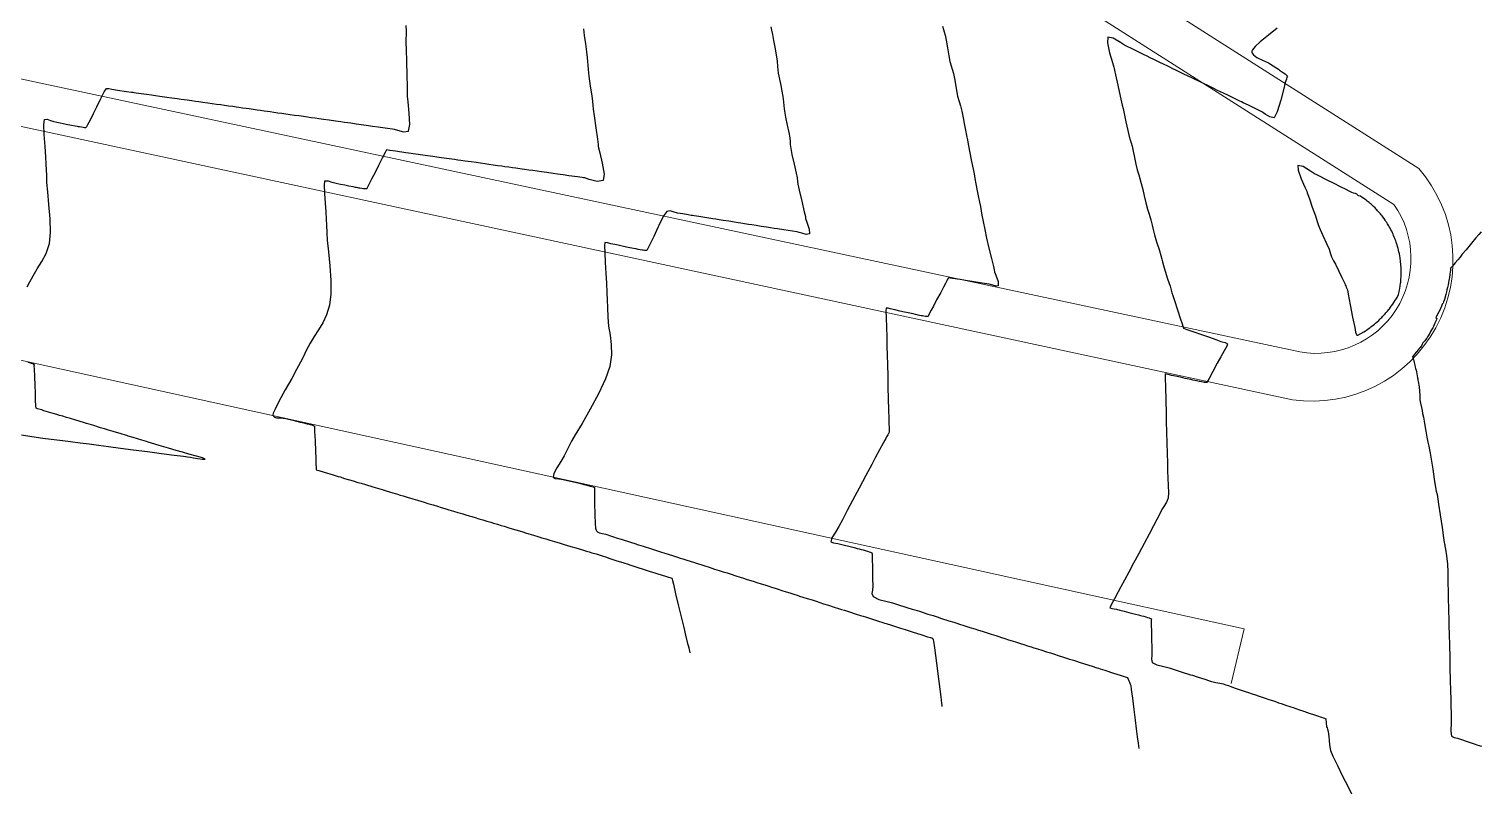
# Model space of a CAD drawing. Header units: millimetres. Extents: x 340454 to 342791, y 6993867 to 6995092.
# Drawn here: x 341014.6 to 341081.1, y 6994359 to 6994394 of the extents above; entities that cross this region are included whole.
import ezdxf

# ---------------------------------------------------------------- set-up
doc = ezdxf.new("R2010")
doc.units = ezdxf.units.MM
doc.header["$LTSCALE"] = 10
for name, color, linetype in [('T-HM-CURVA_INTERMEDIARIA', 45, 'Continuous'), ('T-HM-CURVA_MESTRA', 20, 'Continuous'), ('URB-Calçadas', 2, 'Continuous'), ('URB-Quadras', 3, 'Continuous')]:
    doc.layers.add(name, color=color, linetype=linetype)

msp = doc.modelspace()

# ---------------------------------------------------------------- linework, layer by layer
at = {"layer": 'T-HM-CURVA_INTERMEDIARIA', "color": 45, "linetype": 'Continuous', "lineweight": -3, "flags": 128}
for points, elevation in [([(341040.006, 6994394.06), (341040.043, 6994393.751), (341040.095, 6994393.369), (341040.145, 6994393.002), (341040.178, 6994392.741), (341040.194, 6994392.548), (341040.202, 6994392.395), (341040.219, 6994392.202), (341040.258, 6994391.894), (341040.322, 6994391.435), (341040.385, 6994390.993), (341040.42, 6994390.731), (341040.434, 6994390.557), (341040.448, 6994390.382), (341040.491, 6994390.068), (341040.569, 6994389.526), (341040.644, 6994389.007), (341040.68, 6994388.76), (341040.686, 6994388.68), (341040.693, 6994388.6), (341040.752, 6994388.375), (341040.866, 6994387.901), (341040.95, 6994387.403), (341040.916, 6994387.107), (341040.63, 6994387.065), (341040.261, 6994387.158), (341040.067, 6994387.227), (341040.006, 6994387.235), (341039.944, 6994387.244), (341039.729, 6994387.274), (341039.335, 6994387.33), (341039.074, 6994387.367), (341038.945, 6994387.385), (341038.816, 6994387.403), (341038.623, 6994387.43), (341038.327, 6994387.472), (341038.081, 6994387.507), (341037.889, 6994387.534), (341037.697, 6994387.561), (341037.513, 6994387.587), (341037.307, 6994387.616), (341037.088, 6994387.647), (341036.908, 6994387.673), (341036.765, 6994387.693), (341036.588, 6994387.718), (341036.411, 6994387.743), (341036.271, 6994387.763), (341036.095, 6994387.787), (341035.878, 6994387.818), (341035.671, 6994387.847), (341035.486, 6994387.873), (341035.294, 6994387.901), (341035.102, 6994387.928), (341034.866, 6994387.961), (341034.585, 6994388.001), (341034.391, 6994388.028), (341034.25, 6994388.048), (341034.109, 6994388.068), (341033.862, 6994388.103), (341033.505, 6994388.153), (341033.299, 6994388.182), (341033.207, 6994388.195), (341033.116, 6994388.208), (341032.865, 6994388.243), (341032.444, 6994388.303), (341032.216, 6994388.335), (341032.123, 6994388.348), (341031.87, 6994388.384), (341031.406, 6994388.449), (341031.141, 6994388.487), (341031.063, 6994388.503), (341030.992, 6994388.508), (341030.926, 6994388.393), (341030.791, 6994388.127), (341030.628, 6994387.802), (341030.481, 6994387.511), (341030.31, 6994387.177), (341030.167, 6994386.897), (341030.106, 6994386.778), (341030.088, 6994386.726), (341030.007, 6994386.724), (341029.943, 6994386.731), (341029.865, 6994386.742), (341029.775, 6994386.756), (341029.726, 6994386.765), (341029.676, 6994386.774), (341029.623, 6994386.785), (341029.57, 6994386.795), (341029.47, 6994386.815), (341029.273, 6994386.856), (341029.084, 6994386.894), (341028.889, 6994386.934), (341028.747, 6994386.963), (341028.626, 6994386.987), (341028.505, 6994387.012), (341028.329, 6994387.077), (341028.157, 6994387.083), (341028.132, 6994386.898), (341028.151, 6994386.52), (341028.187, 6994386.074), (341028.213, 6994385.682), (341028.227, 6994385.335), (341028.239, 6994385.06), (341028.253, 6994384.713), (341028.281, 6994384.375), (341028.335, 6994383.845), (341028.394, 6994383.203), (341028.436, 6994382.529), (341028.441, 6994381.902), (341028.387, 6994381.401), (341028.251, 6994380.956), (341028.074, 6994380.587), (341027.875, 6994380.267), (341027.676, 6994379.966), (341027.495, 6994379.658), (341027.321, 6994379.319), (341027.186, 6994379.055), (341027.051, 6994378.79), (341026.877, 6994378.451), (341026.653, 6994378.04), (341026.358, 6994377.519), (341026.068, 6994376.993), (341025.888, 6994376.638), (341025.809, 6994376.445), (341025.792, 6994376.363), (341025.796, 6994376.339), (341025.812, 6994376.312), (341025.859, 6994376.273), (341025.958, 6994376.244), (341026.13, 6994376.231), (341026.383, 6994376.201), (341026.707, 6994376.125), (341027.039, 6994376.046), (341027.2, 6994376.008), (341027.257, 6994375.995), (341027.305, 6994375.983), (341027.356, 6994375.97), (341027.407, 6994375.956), (341027.491, 6994375.933), (341027.566, 6994375.91), (341027.627, 6994375.89), (341027.688, 6994375.863), (341027.694, 6994375.799), (341027.702, 6994375.61), (341027.719, 6994375.182), (341027.738, 6994374.711), (341027.751, 6994374.391), (341027.759, 6994374.151), (341027.765, 6994373.949), (341027.773, 6994373.857), (341027.831, 6994373.836), (341027.896, 6994373.82), (341028.134, 6994373.749), (341028.555, 6994373.622), (341028.785, 6994373.553), (341028.867, 6994373.528), (341029.076, 6994373.465), (341029.459, 6994373.35), (341029.681, 6994373.283), (341029.754, 6994373.261), (341029.827, 6994373.239), (341030.024, 6994373.18), (341030.37, 6994373.076), (341030.585, 6994373.011), (341030.686, 6994372.981), (341030.788, 6994372.95), (341030.976, 6994372.894), (341031.283, 6994372.801), (341031.493, 6994372.738), (341031.621, 6994372.7), (341031.748, 6994372.661), (341031.931, 6994372.606), (341032.199, 6994372.525), (341032.406, 6994372.463), (341032.558, 6994372.418), (341032.709, 6994372.372), (341032.89, 6994372.318), (341033.124, 6994372.247), (341033.324, 6994372.187), (341033.496, 6994372.135), (341033.669, 6994372.083), (341033.85, 6994372.029), (341034.058, 6994371.966), (341034.25, 6994371.909), (341034.44, 6994371.851), (341034.629, 6994371.794), (341034.771, 6994371.752), (341034.892, 6994371.715), (341035.045, 6994371.669), (341035.221, 6994371.616), (341035.396, 6994371.564), (341035.59, 6994371.505), (341035.76, 6994371.454), (341035.895, 6994371.414), (341036.065, 6994371.362), (341036.237, 6994371.311), (341036.376, 6994371.269), (341036.55, 6994371.216), (341036.743, 6994371.158), (341036.911, 6994371.108), (341037.086, 6994371.055), (341037.238, 6994371.009), (341037.358, 6994370.973), (341037.51, 6994370.928), (341037.713, 6994370.867), (341037.923, 6994370.803), (341038.107, 6994370.748), (341038.289, 6994370.693), (341038.471, 6994370.639), (341038.685, 6994370.574), (341038.938, 6994370.498), (341039.129, 6994370.44), (341039.28, 6994370.395), (341039.431, 6994370.35), (341039.656, 6994370.282), (341039.957, 6994370.191), (341040.152, 6994370.133), (341040.272, 6994370.097), (341040.391, 6994370.061), (341040.585, 6994370.002), (341040.727, 6994369.96), (341040.819, 6994369.932), (341040.902, 6994369.903), (341041.01, 6994369.865), (341041.216, 6994369.793), (341041.49, 6994369.705), (341041.855, 6994369.59), (341042.049, 6994369.528), (341042.111, 6994369.509), (341042.172, 6994369.489), (341042.412, 6994369.413), (341042.837, 6994369.277), (341043.067, 6994369.204), (341043.128, 6994369.185), (341043.369, 6994369.11), (341043.812, 6994368.97), (341044.055, 6994368.89), (341044.069, 6994368.842), (341044.079, 6994368.791), (341044.122, 6994368.612), (341044.227, 6994368.177), (341044.362, 6994367.617), (341044.496, 6994367.062), (341044.597, 6994366.641), (341044.685, 6994366.278), (341044.761, 6994365.963), (341044.825, 6994365.696), (341044.878, 6994365.478)], 714), ([(341048.59, 6994394.145), (341048.621, 6994393.99), (341048.659, 6994393.795), (341048.712, 6994393.529), (341048.772, 6994393.218), (341048.831, 6994392.868), (341048.868, 6994392.57), (341048.89, 6994392.332), (341048.928, 6994392.034), (341048.979, 6994391.752), (341049.037, 6994391.468), (341049.093, 6994391.198), (341049.136, 6994390.957), (341049.163, 6994390.719), (341049.176, 6994390.528), (341049.204, 6994390.29), (341049.257, 6994390.005), (341049.333, 6994389.649), (341049.407, 6994389.308), (341049.453, 6994389.069), (341049.47, 6994388.895), (341049.477, 6994388.756), (341049.495, 6994388.582), (341049.553, 6994388.295), (341049.649, 6994387.864), (341049.743, 6994387.453), (341049.791, 6994387.226), (341049.805, 6994387.085), (341049.819, 6994386.943), (341049.88, 6994386.668), (341049.998, 6994386.166), (341050.113, 6994385.682), (341050.165, 6994385.461), (341050.174, 6994385.373), (341050.239, 6994385.203), (341050.341, 6994384.88), (341050.352, 6994384.66), (341050.201, 6994384.641), (341049.998, 6994384.694), (341049.887, 6994384.733), (341049.832, 6994384.742), (341049.777, 6994384.751), (341049.573, 6994384.783), (341049.185, 6994384.844), (341048.897, 6994384.889), (341048.733, 6994384.915), (341048.57, 6994384.941), (341048.385, 6994384.97), (341048.149, 6994385.007), (341047.906, 6994385.045), (341047.715, 6994385.075), (341047.563, 6994385.099), (341047.386, 6994385.127), (341047.218, 6994385.154), (341047.084, 6994385.175), (341046.915, 6994385.201), (341046.669, 6994385.24), (341046.409, 6994385.281), (341046.223, 6994385.31), (341046.074, 6994385.334), (341045.925, 6994385.357), (341045.657, 6994385.399), (341045.282, 6994385.459), (341045.076, 6994385.491), (341045.005, 6994385.502), (341044.934, 6994385.513), (341044.806, 6994385.536), (341044.557, 6994385.579), (341044.306, 6994385.62), (341044.121, 6994385.671), (341043.972, 6994385.714), (341043.825, 6994385.689), (341043.685, 6994385.512), (341043.518, 6994385.181), (341043.356, 6994384.818), (341043.229, 6994384.541), (341043.093, 6994384.277), (341042.98, 6994384.055), (341042.932, 6994383.96), (341042.915, 6994383.909), (341042.859, 6994383.905), (341042.808, 6994383.909), (341042.744, 6994383.917), (341042.691, 6994383.924), (341042.601, 6994383.939), (341042.51, 6994383.955), (341042.424, 6994383.972), (341042.305, 6994383.996), (341042.061, 6994384.046), (341041.833, 6994384.092), (341041.592, 6994384.141), (341041.444, 6994384.171), (341041.349, 6994384.191), (341041.255, 6994384.21), (341041.118, 6994384.257), (341040.982, 6994384.265), (341040.969, 6994384.124), (341040.979, 6994383.795), (341041.005, 6994383.353), (341041.034, 6994382.868), (341041.057, 6994382.412), (341041.075, 6994381.972), (341041.089, 6994381.629), (341041.103, 6994381.286), (341041.121, 6994380.846), (341041.161, 6994380.435), (341041.225, 6994380.023), (341041.279, 6994379.59), (341041.286, 6994379.117), (341041.213, 6994378.584), (341041.022, 6994378.022), (341040.701, 6994377.344), (341040.319, 6994376.635), (341039.941, 6994375.979), (341039.635, 6994375.464), (341039.467, 6994375.173), (341039.343, 6994374.931), (341039.245, 6994374.739), (341039.121, 6994374.497), (341038.971, 6994374.235), (341038.794, 6994373.941), (341038.655, 6994373.681), (341038.622, 6994373.522), (341038.719, 6994373.452), (341038.883, 6994373.437), (341039.08, 6994373.413), (341039.413, 6994373.335), (341039.82, 6994373.239), (341040.025, 6994373.191), (341040.075, 6994373.179), (341040.123, 6994373.167), (341040.212, 6994373.144), (341040.265, 6994373.129), (341040.316, 6994373.115), (341040.392, 6994373.092), (341040.452, 6994373.072), (341040.51, 6994373.047), (341040.52, 6994372.982), (341040.518, 6994372.794), (341040.518, 6994372.346), (341040.527, 6994371.801), (341040.544, 6994371.404), (341040.566, 6994371.184), (341040.586, 6994371.094), (341040.597, 6994371.069), (341040.618, 6994371.044), (341040.665, 6994371.005), (341040.745, 6994370.971), (341040.866, 6994370.947), (341041.033, 6994370.909), (341041.29, 6994370.82), (341041.424, 6994370.774), (341041.506, 6994370.748), (341041.738, 6994370.674), (341042.163, 6994370.538), (341042.402, 6994370.462), (341042.462, 6994370.443), (341042.521, 6994370.425), (341042.737, 6994370.356), (341043.125, 6994370.232), (341043.358, 6994370.158), (341043.447, 6994370.13), (341043.536, 6994370.101), (341043.74, 6994370.037), (341044.086, 6994369.926), (341044.313, 6994369.854), (341044.433, 6994369.816), (341044.552, 6994369.778), (341044.746, 6994369.716), (341045.045, 6994369.621), (341045.269, 6994369.55), (341045.419, 6994369.502), (341045.568, 6994369.454), (341045.759, 6994369.394), (341046.011, 6994369.313), (341046.225, 6994369.245), (341046.405, 6994369.188), (341046.585, 6994369.131), (341046.769, 6994369.072), (341046.978, 6994369.005), (341047.18, 6994368.941), (341047.331, 6994368.893), (341047.451, 6994368.855), (341047.602, 6994368.807), (341047.776, 6994368.752), (341047.944, 6994368.698), (341048.136, 6994368.637), (341048.31, 6994368.581), (341048.449, 6994368.537), (341048.62, 6994368.483), (341048.788, 6994368.429), (341048.923, 6994368.386), (341049.092, 6994368.333), (341049.286, 6994368.271), (341049.462, 6994368.215), (341049.637, 6994368.159), (341049.784, 6994368.112), (341049.901, 6994368.075), (341050.047, 6994368.028), (341050.252, 6994367.963), (341050.47, 6994367.894), (341050.656, 6994367.835), (341050.829, 6994367.779), (341051.003, 6994367.724), (341051.22, 6994367.655), (341051.485, 6994367.571), (341051.675, 6994367.51), (341051.817, 6994367.465), (341051.959, 6994367.42), (341052.184, 6994367.348), (341052.498, 6994367.248), (341052.694, 6994367.186), (341052.804, 6994367.151), (341052.914, 6994367.116), (341053.144, 6994367.042), (341053.507, 6994366.927), (341053.714, 6994366.861), (341053.792, 6994366.836), (341053.87, 6994366.811), (341054.107, 6994366.736), (341054.513, 6994366.607), (341054.735, 6994366.536), (341054.825, 6994366.507), (341055.058, 6994366.433), (341055.492, 6994366.295), (341055.762, 6994366.209), (341055.89, 6994366.173), (341055.981, 6994366.139), (341056.012, 6994366.075), (341056.034, 6994366.004), (341056.075, 6994365.699), (341056.164, 6994364.994), (341056.271, 6994364.156), (341056.36, 6994363.452), (341056.398, 6994363.148), (341056.407, 6994363.076), (341056.415, 6994363.013)], 713), ([(341056.45, 6994394.184), (341056.488, 6994394.033), (341056.526, 6994393.914), (341056.567, 6994393.764), (341056.61, 6994393.531), (341056.668, 6994393.183), (341056.729, 6994392.825), (341056.781, 6994392.558), (341056.835, 6994392.36), (341056.886, 6994392.205), (341056.941, 6994392.007), (341056.985, 6994391.786), (341057.031, 6994391.517), (341057.08, 6994391.236), (341057.133, 6994390.978), (341057.2, 6994390.727), (341057.262, 6994390.529), (341057.33, 6994390.279), (341057.392, 6994389.988), (341057.442, 6994389.717), (341057.496, 6994389.422), (341057.546, 6994389.165), (341057.585, 6994388.961), (341057.635, 6994388.703), (341057.699, 6994388.375), (341057.761, 6994388.053), (341057.816, 6994387.771), (341057.855, 6994387.569), (341057.886, 6994387.409), (341057.925, 6994387.207), (341057.974, 6994386.957), (341058.036, 6994386.636), (341058.096, 6994386.33), (341058.137, 6994386.12), (341058.176, 6994385.918), (341058.215, 6994385.717), (341058.25, 6994385.524), (341058.304, 6994385.233), (341058.374, 6994384.871), (341058.458, 6994384.468), (341058.564, 6994384.009), (341058.68, 6994383.536), (341058.773, 6994383.165), (341058.812, 6994383.01), (341058.829, 6994382.927), (341058.889, 6994382.774), (341058.984, 6994382.487), (341058.996, 6994382.289), (341058.896, 6994382.266), (341058.749, 6994382.309), (341058.573, 6994382.356), (341058.367, 6994382.388), (341058.161, 6994382.421), (341057.986, 6994382.448), (341057.806, 6994382.477), (341057.583, 6994382.512), (341057.249, 6994382.568), (341056.894, 6994382.628), (341056.714, 6994382.649), (341056.673, 6994382.584), (341056.639, 6994382.507), (341056.581, 6994382.398), (341056.486, 6994382.219), (341056.36, 6994381.982), (341056.176, 6994381.637), (341056.028, 6994381.358), (341055.925, 6994381.165), (341055.838, 6994381.003), (341055.801, 6994380.933), (341055.783, 6994380.881), (341055.722, 6994380.879), (341055.669, 6994380.885), (341055.594, 6994380.895), (341055.527, 6994380.906), (341055.47, 6994380.917), (341055.394, 6994380.932), (341055.335, 6994380.944), (341055.277, 6994380.956), (341055.206, 6994380.972), (341055.097, 6994380.996), (341054.865, 6994381.047), (341054.63, 6994381.099), (341054.434, 6994381.142), (341054.271, 6994381.178), (341054.189, 6994381.196), (341054.121, 6994381.211), (341054.053, 6994381.226), (341053.955, 6994381.258), (341053.857, 6994381.269), (341053.849, 6994381.135), (341053.858, 6994380.815), (341053.875, 6994380.388), (341053.89, 6994379.932), (341053.9, 6994379.514), (341053.91, 6994379.116), (341053.921, 6994378.681), (341053.934, 6994378.153), (341053.946, 6994377.643), (341053.959, 6994377.106), (341053.972, 6994376.607), (341053.981, 6994376.215), (341053.987, 6994375.996), (341054, 6994375.75), (341053.997, 6994375.584), (341053.94, 6994375.462), (341053.882, 6994375.37), (341053.843, 6994375.295), (341053.803, 6994375.221), (341053.725, 6994375.075), (341053.563, 6994374.769), (341053.368, 6994374.403), (341053.204, 6994374.095), (341052.941, 6994373.6), (341052.631, 6994373.018), (341052.328, 6994372.449), (341052.085, 6994371.992), (341051.954, 6994371.745), (341051.862, 6994371.573), (341051.789, 6994371.435), (341051.697, 6994371.262), (341051.541, 6994371.005), (341051.38, 6994370.736), (341051.325, 6994370.564), (341051.449, 6994370.505), (341051.655, 6994370.481), (341051.898, 6994370.42), (341052.209, 6994370.341), (341052.401, 6994370.293), (341052.533, 6994370.259), (341052.625, 6994370.236), (341052.675, 6994370.223), (341052.724, 6994370.211), (341052.808, 6994370.189), (341052.898, 6994370.165), (341052.956, 6994370.148), (341053.013, 6994370.131), (341053.088, 6994370.107), (341053.149, 6994370.086), (341053.203, 6994370.061), (341053.219, 6994370.012), (341053.223, 6994369.811), (341053.233, 6994369.355), (341053.243, 6994368.859), (341053.25, 6994368.538), (341053.232, 6994368.347), (341053.214, 6994368.192), (341053.262, 6994368.051), (341053.526, 6994367.92), (341053.904, 6994367.823), (341054.1, 6994367.785), (341054.154, 6994367.767), (341054.385, 6994367.694), (341054.814, 6994367.557), (341055.056, 6994367.48), (341055.114, 6994367.462), (341055.173, 6994367.443), (341055.388, 6994367.375), (341055.777, 6994367.251), (341056.011, 6994367.176), (341056.104, 6994367.147), (341056.196, 6994367.117), (341056.397, 6994367.053), (341056.737, 6994366.945), (341056.967, 6994366.872), (341057.095, 6994366.831), (341057.224, 6994366.79), (341057.413, 6994366.73), (341057.696, 6994366.64), (341057.922, 6994366.568), (341058.089, 6994366.515), (341058.256, 6994366.462), (341058.442, 6994366.402), (341058.668, 6994366.33), (341058.878, 6994366.263), (341059.027, 6994366.216), (341059.144, 6994366.179), (341059.293, 6994366.131), (341059.465, 6994366.076), (341059.635, 6994366.022), (341059.834, 6994365.959), (341060.018, 6994365.9), (341060.165, 6994365.854), (341060.335, 6994365.799), (341060.498, 6994365.748), (341060.627, 6994365.707), (341060.789, 6994365.655), (341060.997, 6994365.589), (341061.203, 6994365.523), (341061.384, 6994365.466), (341061.564, 6994365.408), (341061.745, 6994365.351), (341061.975, 6994365.277), (341062.252, 6994365.189), (341062.439, 6994365.13), (341062.57, 6994365.088), (341062.701, 6994365.046), (341062.944, 6994364.969), (341063.301, 6994364.855), (341063.502, 6994364.791), (341063.579, 6994364.767), (341063.656, 6994364.742), (341063.875, 6994364.672), (341064.275, 6994364.545), (341064.573, 6994364.45), (341064.8, 6994364.379), (341064.916, 6994364.341), (341064.943, 6994364.272), (341064.975, 6994364.191), (341064.999, 6994364.13), (341065.018, 6994364.082), (341065.038, 6994364.032), (341065.061, 6994363.972), (341065.084, 6994363.799), (341065.136, 6994363.393), (341065.2, 6994362.881), (341065.262, 6994362.392), (341065.314, 6994361.985), (341065.359, 6994361.632), (341065.397, 6994361.333), (341065.428, 6994361.088)], 712), ([(341071.764, 6994394.093), (341071.362, 6994393.773), (341070.984, 6994393.462), (341070.75, 6994393.241), (341070.641, 6994393.103), (341070.608, 6994393.028), (341070.605, 6994392.996), (341070.616, 6994392.948), (341070.674, 6994392.861), (341070.826, 6994392.75), (341071.087, 6994392.628), (341071.369, 6994392.496), (341071.573, 6994392.363), (341071.743, 6994392.251), (341071.817, 6994392.203), (341071.872, 6994392.167), (341071.917, 6994392.136), (341071.968, 6994392.102), (341072.012, 6994392.071), (341072.053, 6994392.042), (341072.124, 6994391.989), (341072.179, 6994391.946), (341072.235, 6994391.891), (341072.213, 6994391.837), (341072.183, 6994391.745), (341072.136, 6994391.597), (341072.066, 6994391.32), (341071.926, 6994390.785), (341071.763, 6994390.253), (341071.622, 6994389.985), (341071.424, 6994390.02), (341071.214, 6994390.153), (341071.114, 6994390.232), (341071.06, 6994390.258), (341070.845, 6994390.362), (341070.444, 6994390.556), (341070.208, 6994390.671), (341070.13, 6994390.708), (341070.052, 6994390.746), (341069.865, 6994390.837), (341069.534, 6994390.997), (341069.302, 6994391.109), (341069.17, 6994391.173), (341069.038, 6994391.237), (341068.863, 6994391.322), (341068.614, 6994391.442), (341068.396, 6994391.548), (341068.206, 6994391.64), (341068.017, 6994391.732), (341067.855, 6994391.81), (341067.688, 6994391.891), (341067.49, 6994391.987), (341067.3, 6994392.079), (341067.148, 6994392.153), (341066.988, 6994392.23), (341066.843, 6994392.3), (341066.728, 6994392.356), (341066.584, 6994392.426), (341066.364, 6994392.532), (341066.122, 6994392.649), (341065.949, 6994392.733), (341065.813, 6994392.799), (341065.678, 6994392.865), (341065.433, 6994392.983), (341065.089, 6994393.15), (341064.901, 6994393.241), (341064.836, 6994393.272), (341064.772, 6994393.304), (341064.594, 6994393.429), (341064.262, 6994393.629), (341064.007, 6994393.674), (341063.991, 6994393.417), (341064.092, 6994392.956), (341064.221, 6994392.511), (341064.287, 6994392.301), (341064.305, 6994392.234), (341064.323, 6994392.167), (341064.369, 6994391.944), (341064.468, 6994391.47), (341064.571, 6994390.978), (341064.63, 6994390.701), (341064.671, 6994390.554), (341064.712, 6994390.406), (341064.761, 6994390.184), (341064.842, 6994389.8), (341064.928, 6994389.401), (341064.988, 6994389.133), (341065.034, 6994388.969), (341065.074, 6994388.839), (341065.119, 6994388.675), (341065.169, 6994388.459), (341065.232, 6994388.163), (341065.3, 6994387.853), (341065.36, 6994387.595), (341065.424, 6994387.372), (341065.48, 6994387.197), (341065.544, 6994386.974), (341065.608, 6994386.699), (341065.669, 6994386.413), (341065.747, 6994386.089), (341065.832, 6994385.798), (341065.907, 6994385.565), (341065.984, 6994385.307), (341066.043, 6994385.064), (341066.085, 6994384.87), (341066.145, 6994384.627), (341066.245, 6994384.294), (341066.356, 6994383.95), (341066.44, 6994383.679), (341066.482, 6994383.512), (341066.512, 6994383.377), (341066.555, 6994383.21), (341066.632, 6994382.96), (341066.748, 6994382.605), (341066.858, 6994382.273), (341066.916, 6994382.09), (341066.948, 6994381.965), (341066.98, 6994381.839), (341067.056, 6994381.608), (341067.199, 6994381.179), (341067.342, 6994380.757), (341067.413, 6994380.545), (341067.439, 6994380.443), (341067.477, 6994380.353), (341067.629, 6994380.289), (341067.941, 6994380.181), (341068.305, 6994380.055), (341068.662, 6994379.926), (341068.961, 6994379.819), (341069.103, 6994379.767), (341069.177, 6994379.74), (341069.252, 6994379.714), (341069.377, 6994379.686), (341069.493, 6994379.627), (341069.456, 6994379.517), (341069.339, 6994379.301), (341069.181, 6994379.027), (341069.022, 6994378.74), (341068.821, 6994378.362), (341068.652, 6994378.046), (341068.58, 6994377.911), (341068.56, 6994377.858), (341068.495, 6994377.858), (341068.44, 6994377.864), (341068.384, 6994377.871), (341068.295, 6994377.886), (341068.243, 6994377.896), (341068.188, 6994377.907), (341068.131, 6994377.918), (341068.072, 6994377.931), (341067.988, 6994377.949), (341067.909, 6994377.966), (341067.816, 6994377.987), (341067.733, 6994378.005), (341067.551, 6994378.045), (341067.333, 6994378.094), (341067.112, 6994378.142), (341066.924, 6994378.184), (341066.839, 6994378.202), (341066.756, 6994378.221), (341066.696, 6994378.238), (341066.636, 6994378.247), (341066.634, 6994378.151), (341066.641, 6994377.953), (341066.648, 6994377.763), (341066.652, 6994377.595), (341066.656, 6994377.427), (341066.66, 6994377.256), (341066.668, 6994376.949), (341066.678, 6994376.542), (341066.689, 6994376.074), (341066.701, 6994375.581), (341066.714, 6994375.089), (341066.725, 6994374.611), (341066.736, 6994374.169), (341066.746, 6994373.788), (341066.753, 6994373.491), (341066.775, 6994373.118), (341066.796, 6994372.814), (341066.776, 6994372.562), (341066.702, 6994372.368), (341066.608, 6994372.219), (341066.518, 6994372.078), (341066.429, 6994371.91), (341066.339, 6994371.742), (341066.253, 6994371.579), (341066.1, 6994371.293), (341065.899, 6994370.915), (341065.668, 6994370.481), (341065.425, 6994370.024), (341065.188, 6994369.579), (341064.97, 6994369.169), (341064.776, 6994368.805), (341064.614, 6994368.5), (341064.49, 6994368.267), (341064.311, 6994367.943), (341064.16, 6994367.673), (341064.104, 6994367.542), (341064.19, 6994367.51), (341064.306, 6994367.491), (341064.405, 6994367.467), (341064.567, 6994367.425), (341064.764, 6994367.376), (341064.971, 6994367.323), (341065.157, 6994367.277), (341065.276, 6994367.246), (341065.413, 6994367.212), (341065.502, 6994367.189), (341065.575, 6994367.17), (341065.665, 6994367.146), (341065.747, 6994367.123), (341065.825, 6994367.099), (341065.907, 6994367.071), (341065.959, 6994367.051), (341066.003, 6994367.023), (341065.994, 6994366.972), (341065.998, 6994366.794), (341066.007, 6994366.408), (341066.017, 6994366.033), (341066.023, 6994365.759), (341066.029, 6994365.534), (341066.033, 6994365.361), (341066.012, 6994365.176), (341066.041, 6994365.029), (341066.256, 6994364.928), (341066.582, 6994364.841), (341066.753, 6994364.803), (341066.824, 6994364.78), (341067.047, 6994364.709), (341067.462, 6994364.577), (341067.709, 6994364.498), (341067.796, 6994364.471), (341067.883, 6994364.443), (341068.095, 6994364.375), (341068.453, 6994364.261), (341068.665, 6994364.194), (341068.751, 6994364.166), (341068.838, 6994364.139), (341068.953, 6994364.117), (341069.14, 6994364.083), (341069.285, 6994364.053), (341069.409, 6994364.013), (341069.531, 6994363.969), (341069.674, 6994363.92), (341069.891, 6994363.846), (341070.122, 6994363.768), (341070.305, 6994363.706), (341070.452, 6994363.656), (341070.613, 6994363.601), (341070.767, 6994363.549), (341070.89, 6994363.507), (341071.026, 6994363.461), (341071.212, 6994363.398), (341071.379, 6994363.341), (341071.543, 6994363.285), (341071.684, 6994363.237), (341071.826, 6994363.189), (341071.951, 6994363.147), (341072.074, 6994363.105), (341072.185, 6994363.067), (341072.294, 6994363.03), (341072.393, 6994362.996), (341072.49, 6994362.963), (341072.579, 6994362.933), (341072.665, 6994362.904), (341072.746, 6994362.876), (341072.824, 6994362.85), (341072.897, 6994362.825), (341072.967, 6994362.801), (341073.034, 6994362.778), (341073.098, 6994362.757), (341073.159, 6994362.736), (341073.217, 6994362.716), (341073.273, 6994362.697), (341073.327, 6994362.679), (341073.378, 6994362.661), (341073.428, 6994362.645), (341073.475, 6994362.628), (341073.565, 6994362.598), (341073.648, 6994362.57), (341073.726, 6994362.543), (341073.798, 6994362.519), (341073.866, 6994362.496), (341073.929, 6994362.474), (341073.988, 6994362.454), (341074.009, 6994362.272), (341074.029, 6994362.089), (341074.051, 6994362.033), (341074.071, 6994361.982), (341074.091, 6994361.865), (341074.126, 6994361.637), (341074.139, 6994361.464), (341074.156, 6994361.252), (341074.207, 6994361.002), (341074.317, 6994360.734), (341074.518, 6994360.311), (341074.761, 6994359.823), (341074.995, 6994359.359), (341075.169, 6994359.007)], 711)]:
    msp.add_lwpolyline(points, dxfattribs=dict(at, elevation=elevation))
at = {"layer": 'T-HM-CURVA_MESTRA', "color": 20, "linetype": 'Continuous', "lineweight": -3, "flags": 128}
for points, elevation in [([(341014.548, 6994382.239), (341014.662, 6994382.462), (341014.809, 6994382.748), (341015.002, 6994383.071), (341015.215, 6994383.393), (341015.412, 6994383.76), (341015.562, 6994384.219), (341015.61, 6994384.725), (341015.594, 6994385.351), (341015.541, 6994386.003), (341015.483, 6994386.588), (341015.448, 6994387.013), (341015.435, 6994387.345), (341015.424, 6994387.604), (341015.414, 6994387.863), (341015.4, 6994388.195), (341015.368, 6994388.672), (341015.324, 6994389.216), (341015.301, 6994389.676), (341015.331, 6994389.901), (341015.455, 6994389.918), (341015.613, 6994389.864), (341015.756, 6994389.814), (341015.906, 6994389.784), (341016.05, 6994389.754), (341016.192, 6994389.725), (341016.334, 6994389.696), (341016.577, 6994389.647), (341016.744, 6994389.613), (341016.828, 6994389.596), (341016.884, 6994389.586), (341016.94, 6994389.576), (341017.032, 6994389.561), (341017.112, 6994389.549), (341017.173, 6994389.543), (341017.229, 6994389.539), (341017.278, 6994389.584), (341017.324, 6994389.673), (341017.435, 6994389.893), (341017.582, 6994390.183), (341017.734, 6994390.481), (341017.918, 6994390.86), (341018.07, 6994391.176), (341018.166, 6994391.326), (341018.28, 6994391.324), (341018.411, 6994391.291), (341018.679, 6994391.253), (341019.096, 6994391.194), (341019.321, 6994391.163), (341019.374, 6994391.155), (341019.428, 6994391.147), (341019.634, 6994391.118), (341020.01, 6994391.065), (341020.237, 6994391.033), (341020.329, 6994391.02), (341020.421, 6994391.007), (341020.613, 6994390.98), (341020.938, 6994390.934), (341021.158, 6994390.903), (341021.286, 6994390.885), (341021.414, 6994390.867), (341021.596, 6994390.841), (341021.869, 6994390.803), (341022.085, 6994390.772), (341022.246, 6994390.75), (341022.407, 6994390.727), (341022.589, 6994390.701), (341022.814, 6994390.669), (341023.016, 6994390.641), (341023.208, 6994390.614), (341023.4, 6994390.587), (341023.575, 6994390.562), (341023.76, 6994390.536), (341023.952, 6994390.509), (341024.11, 6994390.486), (341024.235, 6994390.469), (341024.393, 6994390.446), (341024.56, 6994390.423), (341024.708, 6994390.402), (341024.891, 6994390.376), (341025.073, 6994390.351), (341025.218, 6994390.33), (341025.386, 6994390.306), (341025.546, 6994390.284), (341025.673, 6994390.266), (341025.834, 6994390.243), (341026.024, 6994390.216), (341026.203, 6994390.191), (341026.379, 6994390.166), (341026.579, 6994390.138), (341026.779, 6994390.11), (341026.977, 6994390.082), (341027.188, 6994390.052), (341027.372, 6994390.026), (341027.55, 6994390.001), (341027.728, 6994389.976), (341027.9, 6994389.951), (341028.109, 6994389.922), (341028.365, 6994389.886), (341028.65, 6994389.846), (341028.902, 6994389.81), (341029.072, 6994389.786), (341029.215, 6994389.766), (341029.358, 6994389.745), (341029.606, 6994389.71), (341029.96, 6994389.661), (341030.165, 6994389.632), (341030.258, 6994389.618), (341030.351, 6994389.605), (341030.608, 6994389.569), (341031.036, 6994389.509), (341031.267, 6994389.476), (341031.345, 6994389.465), (341031.488, 6994389.412), (341031.772, 6994389.339), (341032.004, 6994389.372), (341032.057, 6994389.669), (341032.034, 6994390.201), (341031.984, 6994390.721), (341031.956, 6994390.977), (341031.956, 6994391.08), (341031.957, 6994391.183), (341031.951, 6994391.417), (341031.936, 6994391.932), (341031.919, 6994392.556), (341031.905, 6994393.114), (341031.898, 6994393.43), (341031.899, 6994393.616), (341031.902, 6994393.764), (341031.902, 6994393.95), (341031.897, 6994394.208)], 715), ([(341081.095, 6994384.764), (341080.99, 6994384.635), (341080.863, 6994384.482), (341080.665, 6994384.242), (341080.41, 6994383.936), (341080.237, 6994383.728), (341080.135, 6994383.605), (341080.032, 6994383.483), (341079.908, 6994383.337), (341079.768, 6994383.172), (341079.699, 6994383.088), (341079.691, 6994382.992), (341079.684, 6994382.925), (341079.669, 6994382.807), (341079.652, 6994382.673), (341079.641, 6994382.6), (341079.629, 6994382.528), (341079.611, 6994382.432), (341079.592, 6994382.338), (341079.578, 6994382.265), (341079.565, 6994382.201), (341079.536, 6994382.106), (341079.519, 6994382.009), (341079.483, 6994381.884), (341079.418, 6994381.665), (341079.383, 6994381.545), (341079.36, 6994381.487), (341079.323, 6994381.45), (341079.283, 6994381.349), (341079.204, 6994381.163), (341079.095, 6994380.951), (341079.028, 6994380.824), (341079.072, 6994380.787), (341079.058, 6994380.72), (341078.986, 6994380.57), (341078.913, 6994380.422), (341078.887, 6994380.368), (341078.862, 6994380.322), (341078.832, 6994380.268), (341078.789, 6994380.192), (341078.75, 6994380.124), (341078.715, 6994380.064), (341078.671, 6994379.992), (341078.639, 6994379.941), (341078.607, 6994379.889), (341078.56, 6994379.818), (341078.523, 6994379.762), (341078.482, 6994379.725), (341078.435, 6994379.68), (341078.403, 6994379.614), (341078.366, 6994379.539), (341078.314, 6994379.467), (341078.27, 6994379.411), (341078.222, 6994379.349), (341078.143, 6994379.254), (341078.055, 6994379.147), (341078.003, 6994379.094), (341077.96, 6994379.039), (341077.975, 6994378.972), (341077.998, 6994378.904), (341078.034, 6994378.771), (341078.066, 6994378.649), (341078.088, 6994378.561), (341078.103, 6994378.499), (341078.12, 6994378.427), (341078.138, 6994378.349), (341078.156, 6994378.26), (341078.173, 6994378.16), (341078.186, 6994378.077), (341078.197, 6994378.02), (341078.206, 6994377.97), (341078.219, 6994377.899), (341078.23, 6994377.828), (341078.244, 6994377.741), (341078.256, 6994377.659), (341078.265, 6994377.594), (341078.273, 6994377.525), (341078.281, 6994377.433), (341078.292, 6994377.292), (341078.291, 6994377.174), (341078.294, 6994377.055), (341078.32, 6994376.912), (341078.365, 6994376.71), (341078.394, 6994376.572), (341078.423, 6994376.44), (341078.456, 6994376.276), (341078.488, 6994376.085), (341078.519, 6994375.88), (341078.562, 6994375.629), (341078.615, 6994375.357), (341078.665, 6994375.124), (341078.703, 6994374.945), (341078.738, 6994374.779), (341078.771, 6994374.613), (341078.814, 6994374.346), (341078.883, 6994373.887), (341078.954, 6994373.422), (341079, 6994373.135), (341079.048, 6994372.884), (341079.081, 6994372.725), (341079.102, 6994372.62), (341079.122, 6994372.514), (341079.156, 6994372.286), (341079.228, 6994371.794), (341079.311, 6994371.218), (341079.381, 6994370.737), (341079.411, 6994370.529), (341079.422, 6994370.467), (341079.433, 6994370.415), (341079.444, 6994370.352), (341079.467, 6994370.22), (341079.513, 6994369.911), (341079.555, 6994369.54), (341079.572, 6994369.18), (341079.583, 6994368.714), (341079.589, 6994368.246), (341079.596, 6994367.882), (341079.603, 6994367.584), (341079.609, 6994367.348), (341079.616, 6994367.051), (341079.624, 6994366.727), (341079.634, 6994366.314), (341079.646, 6994365.822), (341079.66, 6994365.257), (341079.673, 6994364.75), (341079.686, 6994364.221), (341079.698, 6994363.733), (341079.707, 6994363.344), (341079.713, 6994363.115), (341079.717, 6994362.942), (341079.721, 6994362.804), (341079.725, 6994362.63), (341079.722, 6994362.298), (341079.72, 6994361.892), (341079.749, 6994361.654), (341079.865, 6994361.595), (341080.019, 6994361.563), (341080.196, 6994361.502), (341080.417, 6994361.428), (341080.603, 6994361.364), (341080.779, 6994361.304), (341080.951, 6994361.246), (341081.111, 6994361.191)], 710), ([(341014.29, 6994375.452), (341014.755, 6994375.383), (341015.253, 6994375.314), (341015.641, 6994375.264), (341016.03, 6994375.215), (341016.529, 6994375.151), (341016.972, 6994375.094), (341017.382, 6994375.04), (341017.8, 6994374.985), (341018.265, 6994374.925), (341018.818, 6994374.852), (341019.391, 6994374.777), (341020.043, 6994374.693), (341020.695, 6994374.607), (341021.271, 6994374.532), (341021.694, 6994374.477), (341021.885, 6994374.452), (341022.022, 6994374.431), (341022.159, 6994374.41), (341022.338, 6994374.377), (341022.566, 6994374.339), (341022.684, 6994374.347), (341022.57, 6994374.404), (341022.286, 6994374.478), (341021.947, 6994374.569), (341021.651, 6994374.658), (341021.366, 6994374.744), (341021.014, 6994374.85), (341020.592, 6994374.977), (341020.238, 6994375.083), (341020.086, 6994375.129), (341020.009, 6994375.152), (341019.792, 6994375.218), (341019.392, 6994375.338), (341019.167, 6994375.405), (341019.108, 6994375.423), (341019.049, 6994375.441), (341018.845, 6994375.502), (341018.479, 6994375.612), (341018.261, 6994375.678), (341018.175, 6994375.704), (341018.088, 6994375.73), (341017.904, 6994375.786), (341017.588, 6994375.88), (341017.375, 6994375.945), (341017.251, 6994375.982), (341017.128, 6994376.019), (341016.968, 6994376.067), (341016.73, 6994376.139), (341016.522, 6994376.201), (341016.345, 6994376.255), (341016.168, 6994376.308), (341016.028, 6994376.35), (341015.895, 6994376.39), (341015.731, 6994376.439), (341015.514, 6994376.505), (341015.31, 6994376.566), (341015.207, 6994376.597), (341015.142, 6994376.617), (341015.077, 6994376.636), (341015.008, 6994376.652), (341014.948, 6994376.675), (341014.938, 6994376.787), (341014.928, 6994377.049), (341014.917, 6994377.384), (341014.905, 6994377.713), (341014.889, 6994378.125), (341014.874, 6994378.47), (341014.869, 6994378.617), (341014.877, 6994378.667), (341014.808, 6994378.705), (341014.746, 6994378.726), (341014.666, 6994378.751), (341014.577, 6994378.775)], 715)]:
    msp.add_lwpolyline(points, dxfattribs=dict(at, elevation=elevation))
at = {"layer": 'T-HM-CURVA_MESTRA', "color": 20, "linetype": 'Continuous', "lineweight": -3, "elevation": 710, "flags": 128}
msp.add_lwpolyline([(341077.274, 6994384.086), (341077.271, 6994384.095), (341077.261, 6994384.129), (341077.253, 6994384.154), (341077.228, 6994384.236), (341077.209, 6994384.292), (341077.188, 6994384.353), (341077.169, 6994384.404), (341077.149, 6994384.455), (341077.124, 6994384.518), (341077.096, 6994384.586), (341077.068, 6994384.65), (341077.043, 6994384.705), (341077.006, 6994384.782), (341076.973, 6994384.847), (341076.936, 6994384.919), (341076.905, 6994384.974), (341076.875, 6994385.027), (341076.846, 6994385.078), (341076.816, 6994385.128), (341076.778, 6994385.187), (341076.745, 6994385.238), (341076.71, 6994385.29), (341076.659, 6994385.362), (341076.602, 6994385.441), (341076.565, 6994385.488), (341076.527, 6994385.536), (341076.493, 6994385.578), (341076.459, 6994385.62), (341076.408, 6994385.677), (341076.363, 6994385.727), (341076.328, 6994385.765), (341076.294, 6994385.802), (341076.243, 6994385.853), (341076.177, 6994385.917), (341076.115, 6994385.975), (341076.062, 6994386.024), (341076.022, 6994386.058), (341075.976, 6994386.096), (341075.929, 6994386.134), (341075.89, 6994386.165), (341075.85, 6994386.198), (341075.78, 6994386.248), (341075.735, 6994386.281), (341075.653, 6994386.336), (341075.571, 6994386.391), (341075.49, 6994386.413), (341075.446, 6994386.45), (341075.403, 6994386.485), (341075.346, 6994386.514), (341075.265, 6994386.522), (341075.182, 6994386.563), (341075.057, 6994386.626), (341074.918, 6994386.696), (341074.668, 6994386.821), (341074.366, 6994386.971), (341074.02, 6994387.145), (341073.695, 6994387.307), (341073.546, 6994387.381), (341073.467, 6994387.421), (341073.294, 6994387.545), (341072.957, 6994387.751), (341072.708, 6994387.801), (341072.718, 6994387.576), (341072.861, 6994387.183), (341073.03, 6994386.805), (341073.116, 6994386.621), (341073.144, 6994386.542), (341073.171, 6994386.462), (341073.236, 6994386.277), (341073.369, 6994385.892), (341073.511, 6994385.484), (341073.6, 6994385.227), (341073.66, 6994385.041), (341073.727, 6994384.858), (341073.849, 6994384.589), (341074.02, 6994384.227), (341074.139, 6994383.963), (341074.211, 6994383.75), (341074.253, 6994383.614), (341074.299, 6994383.524), (341074.347, 6994383.436), (341074.427, 6994383.275), (341074.579, 6994382.964), (341074.729, 6994382.659), (341074.801, 6994382.513), (341074.828, 6994382.453), (341074.854, 6994382.394), (341074.881, 6994382.332), (341074.904, 6994382.28), (341074.927, 6994382.224), (341074.951, 6994382.17), (341074.979, 6994382.102), (341075.019, 6994381.896), (341075.111, 6994381.421), (341075.219, 6994380.856), (341075.311, 6994380.379), (341075.352, 6994380.168), (341075.38, 6994380.083), (341075.404, 6994380.021), (341075.454, 6994380.024), (341075.595, 6994380.103), (341075.737, 6994380.184), (341075.8, 6994380.223), (341075.846, 6994380.255), (341075.924, 6994380.308), (341076.009, 6994380.367), (341076.052, 6994380.4), (341076.095, 6994380.433), (341076.163, 6994380.486), (341076.225, 6994380.534), (341076.269, 6994380.571), (341076.339, 6994380.633), (341076.411, 6994380.699), (341076.467, 6994380.751), (341076.515, 6994380.797), (341076.553, 6994380.836), (341076.59, 6994380.874), (341076.623, 6994380.909), (341076.662, 6994380.952), (341076.706, 6994381), (341076.745, 6994381.043), (341076.782, 6994381.087), (341076.818, 6994381.13), (341076.871, 6994381.195), (341076.903, 6994381.236), (341076.958, 6994381.308), (341077, 6994381.366), (341077.056, 6994381.448), (341077.105, 6994381.52), (341077.151, 6994381.591), (341077.193, 6994381.662), (341077.253, 6994381.757), (341077.325, 6994381.89), (341077.354, 6994382.015), (341077.367, 6994382.102), (341077.38, 6994382.169), (341077.395, 6994382.286), (341077.411, 6994382.409), (341077.417, 6994382.46), (341077.422, 6994382.51), (341077.429, 6994382.604), (341077.434, 6994382.695), (341077.437, 6994382.782), (341077.439, 6994382.849), (341077.439, 6994382.936), (341077.437, 6994383.01), (341077.435, 6994383.079), (341077.432, 6994383.141), (341077.426, 6994383.22), (341077.42, 6994383.3), (341077.413, 6994383.37), (341077.403, 6994383.459), (341077.395, 6994383.516), (341077.387, 6994383.572), (341077.372, 6994383.654), (341077.356, 6994383.743), (341077.336, 6994383.84), (341077.324, 6994383.891), (341077.313, 6994383.938), (341077.297, 6994384.001), (341077.274, 6994384.086)], close=True, dxfattribs=at)
at = {"layer": 'URB-Calçadas', "lineweight": 0}
msp.add_lwpolyline([(340931.028, 6994407.503, -0.007007), (340893.617, 6994429.231, -0.475026), (340891.826, 6994435.796), (340920.841, 6994481.858, -0.415541), (340927.755, 6994483.412), (341078.243, 6994387.666, -0.692678), (341072.464, 6994377.064)], format="xyb", close=True, dxfattribs=at)
msp.add_lwpolyline([(341069.658, 6994364.073), (341070.256, 6994366.571), (341000.182, 6994381.966), (340929.496, 6994396.689), (340929.496, 6994396.689, -0.029779), (340865.372, 6994434.155, -0.026388)], format="xyb", dxfattribs=at)
at = {"layer": 'URB-Quadras', "color": 252, "lineweight": 0}
msp.add_lwpolyline([(340931.624, 6994409.421, -0.010388), (340894.679, 6994430.926, -0.415083), (340893.732, 6994435.068), (340922.533, 6994480.792, -0.415541), (340926.682, 6994481.724), (341077.108, 6994386.017, -0.666856), (341072.805, 6994379.254), (341072.805, 6994379.254), (341072.805, 6994379.254)], format="xyb", close=True, dxfattribs=at)

doc.saveas('drawing.dxf')
